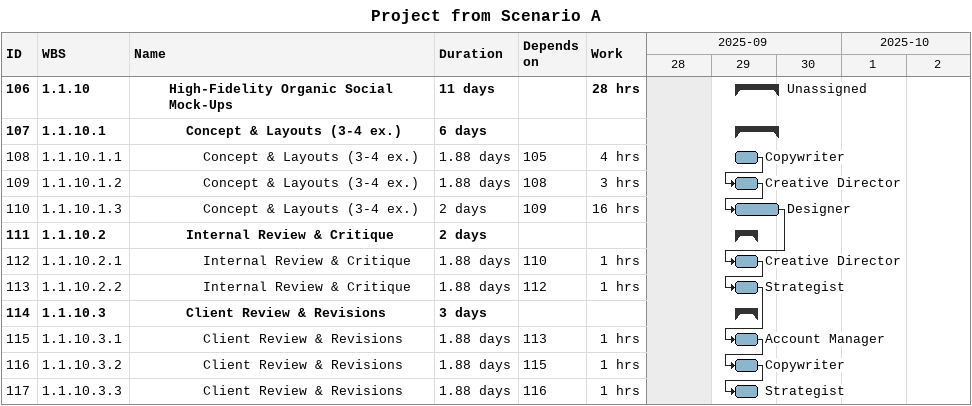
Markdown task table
Project from Scenario A

| ID | WBS | Task | Duration | Start | Finish | Predecessors | Resources | Work (h) |
|---|---|---|---|---|---|---|---|---|
| 106 | 1.1.10 | **High-Fidelity Organic Social Mock-Ups** | 11d | 2025-09-29 | 2025-09-30 |  | Unassigned | 28 |
| 107 | 1.1.10.1 | **Concept & Layouts (3-4 ex.)** | 6d | 2025-09-29 | 2025-09-30 |  |  |  |
| 108 | 1.1.10.1.1 | Concept & Layouts (3-4 ex.) | 1.88d | 2025-09-29 | 2025-09-29 | 105 | Copywriter | 4 |
| 109 | 1.1.10.1.2 | Concept & Layouts (3-4 ex.) | 1.88d | 2025-09-29 | 2025-09-29 | 108 | Creative Director | 3 |
| 110 | 1.1.10.1.3 | Concept & Layouts (3-4 ex.) | 2d | 2025-09-29 | 2025-09-30 | 109 | Designer | 16 |
| 111 | 1.1.10.2 | **Internal Review & Critique** | 2d | 2025-09-29 | 2025-09-29 |  |  |  |
| 112 | 1.1.10.2.1 | Internal Review & Critique | 1.88d | 2025-09-29 | 2025-09-29 | 110 | Creative Director | 1 |
| 113 | 1.1.10.2.2 | Internal Review & Critique | 1.88d | 2025-09-29 | 2025-09-29 | 112 | Strategist | 1 |
| 114 | 1.1.10.3 | **Client Review & Revisions** | 3d | 2025-09-29 | 2025-09-29 |  |  |  |
| 115 | 1.1.10.3.1 | Client Review & Revisions | 1.88d | 2025-09-29 | 2025-09-29 | 113 | Account Manager | 1 |
| 116 | 1.1.10.3.2 | Client Review & Revisions | 1.88d | 2025-09-29 | 2025-09-29 | 115 | Copywriter | 1 |
| 117 | 1.1.10.3.3 | Client Review & Revisions | 1.88d | 2025-09-29 | 2025-09-29 | 116 | Strategist | 1 |
